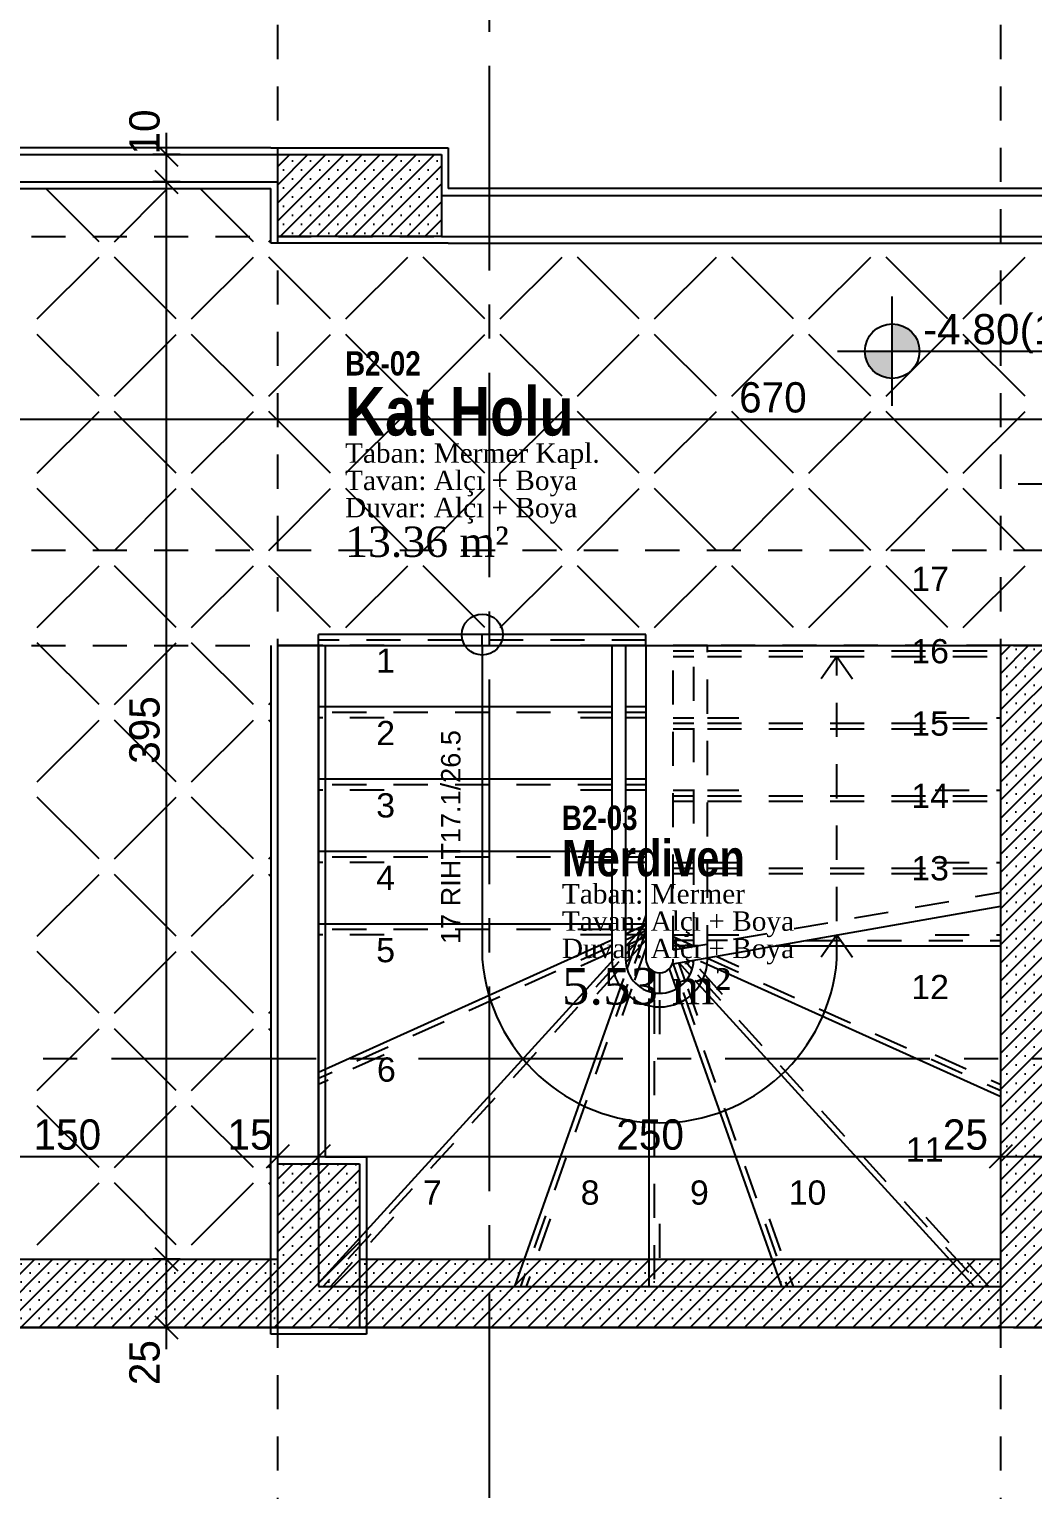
# Model space of a CAD drawing. Header units: metres. Extents: x -220 to 294, y -29 to 18.
# Drawn here: x -137.19 to -133.52, y -0.8 to 4.56 of the extents above; entities that cross this region are included whole.
import ezdxf

# ---------------------------------------------------------------- set-up
doc = ezdxf.new("R2010")
doc.units = ezdxf.units.M
doc.header["$MEASUREMENT"] = 0
doc.linetypes.add('CENTER2', pattern=[1.125, 0.75, -0.125, 0.125, -0.125])
doc.linetypes.add('HIDDEN2', pattern=[0.1875, 0.125, -0.0625])
for name, color, linetype in [('Aks', 7, 'Continuous'), ('Duvar', 7, 'Continuous'), ('Kolon', 7, 'Continuous'), ('Kot', 7, 'Continuous'), ('Mahal', 7, 'Continuous'), ('Mahal_Kenari', 7, 'Continuous'), ('Merdiven', 7, 'Continuous'), ('Olculendirme', 7, 'Continuous'), ('Panel', 7, 'Continuous'), ('Standart', 7, 'Continuous'), ('Tarama', 7, 'Continuous')]:
    doc.layers.add(name, color=color, linetype=linetype)
doc.styles.add('arial_1_18', font='arial.ttf', dxfattribs={"height": 0.2})
doc.styles.add('comic sans ms_1_18', font='comic.ttf', dxfattribs={"height": 0.2})
doc.styles.add('swis721 cn btbold_1_18', font='swisscb.ttf', dxfattribs={"height": 0.2})
doc.styles.add('times new roman tur_1_18', font='times.ttf', dxfattribs={"height": 0.2})

msp = doc.modelspace()

# ---------------------------------------------------------------- hatches: boundary and pattern name
at = {"layer": 'Kolon', "linetype": 'Continuous', "lineweight": -3}
h = msp.add_hatch(dxfattribs=at)
h.set_pattern_fill('SACNCR', color=47, scale=0.5, style=0)
h.paths.add_polyline_path([(-136.283, 3.8), (-136.283, 4.1), (-135.683, 4.1), (-135.683, 3.8)])
h = msp.add_hatch(dxfattribs=at)
h.set_pattern_fill('SACNCR', color=47, scale=0.5, style=0)
h.paths.add_polyline_path([(-136.283, 0.4), (-135.983, 0.4), (-135.983, -0.2), (-136.283, -0.2)])
at = {"layer": 'Kot', "linetype": 'Continuous', "lineweight": -3}
for points in [[(-133.9306, 3.3791), (-133.9312, 3.3903), (-133.9331, 3.4013), (-133.9362, 3.4121), (-133.9405, 3.4225), (-133.9459, 3.4323), (-133.9524, 3.4414), (-133.9598, 3.4498), (-133.9682, 3.4573), (-133.9773, 3.4638), (-133.9872, 3.4692), (-133.9975, 3.4735), (-134.0083, 3.4766), (-134.0194, 3.4785), (-134.0306, 3.4791), (-134.0306, 3.3791)], [(-134.1306, 3.3791), (-134.1299, 3.3679), (-134.128, 3.3568), (-134.1249, 3.3461), (-134.1206, 3.3357), (-134.1152, 3.3259), (-134.1087, 3.3167), (-134.1013, 3.3084), (-134.0929, 3.3009), (-134.0838, 3.2944), (-134.0739, 3.289), (-134.0636, 3.2847), (-134.0528, 3.2816), (-134.0417, 3.2797), (-134.0306, 3.2791), (-134.0306, 3.3791)]]:
    msp.add_hatch(color=216, dxfattribs=at).paths.add_polyline_path(points)
at = {"layer": 'Panel', "linetype": 'Continuous', "lineweight": -3}
h = msp.add_hatch(dxfattribs=at)
h.set_pattern_fill('SACNCR', color=59, scale=0.5, style=0)
h.paths.add_polyline_path([(-133.633, -0.2), (-133.633, 2.3), (-133.383, 2.3), (-133.383, -0.2)])
h = msp.add_hatch(dxfattribs=at)
h.set_pattern_fill('SACNCR', color=59, scale=0.5, style=0)
h.paths.add_polyline_path([(-136.283, -0.2), (-140.183, -0.2), (-140.183, 0.05), (-136.283, 0.05)])
h = msp.add_hatch(dxfattribs=at)
h.set_pattern_fill('SACNCR', color=59, scale=0.5, style=0)
h.paths.add_polyline_path([(-133.633, -0.2), (-135.983, -0.2), (-135.983, 0.05), (-133.633, 0.05)])

# ---------------------------------------------------------------- linework, layer by layer
at = {"layer": 'Aks', "color": 248, "linetype": 'HIDDEN2', "lineweight": -3}
for points in [[(-136.283, -3.65), (-136.283, 8.5)], [(-133.633, -3.65), (-133.633, 8.5)], [(-144.6105, 3.8), (-122.0698, 3.8)], [(-144.6105, 2.65), (-122.0739, 2.65)], [(-144.6105, 2.3), (-122.0752, 2.3)], [(-144.6105, -0.2), (-122.0842, -0.2)]]:
    msp.add_lwpolyline(points, dxfattribs=at)
at = {"layer": 'Duvar', "color": 187, "linetype": 'Continuous', "lineweight": -3}
for points in [[(-136.3081, 4.125), (-137.783, 4.125)], [(-137.758, 3.975), (-136.3081, 3.975)], [(-131.5581, 3.975), (-135.6579, 3.975)], [(-135.6579, 3.775), (-131.5581, 3.775)], [(-136.308, 2.3), (-136.308, 0.4251)], [(-136.108, 0.4251), (-136.108, 2.3)]]:
    msp.add_lwpolyline(points, dxfattribs=at)
at = {"layer": 'Duvar', "color": 166, "linetype": 'Continuous', "lineweight": -3}
for points in [[(-137.783, 4.1), (-136.283, 4.1)], [(-137.783, 4), (-136.283, 4)], [(-135.683, 3.95), (-131.533, 3.95)], [(-135.683, 3.8), (-131.533, 3.8)], [(-136.133, 2.3), (-136.283, 2.3)], [(-136.283, 0.4), (-136.283, 2.3)], [(-136.133, 0.4), (-136.133, 2.3)]]:
    msp.add_lwpolyline(points, dxfattribs=at)
at = {"layer": 'Kolon', "color": 187, "linetype": 'Continuous', "lineweight": -3}
for points in [[(-136.3081, 4.1251), (-135.6579, 4.1251)], [(-136.3081, 4.125), (-136.3081, 4.1251)], [(-135.6579, 4.1251), (-135.6579, 3.975)], [(-136.3081, 3.7749), (-136.3081, 3.975)], [(-135.6579, 3.7749), (-136.3081, 3.7749)], [(-135.6579, 3.775), (-135.6579, 3.7749)], [(-136.3081, -0.2251), (-136.3081, 0.4251)], [(-136.3081, 0.4251), (-136.308, 0.4251)], [(-136.108, 0.4251), (-135.9579, 0.4251)], [(-135.9579, 0.4251), (-135.9579, -0.2251)], [(-135.9579, -0.2251), (-136.3081, -0.2251)]]:
    msp.add_lwpolyline(points, dxfattribs=at)
at = {"layer": 'Kolon', "color": 177, "linetype": 'Continuous', "lineweight": -3}
for points in [[(-136.283, 3.8), (-136.283, 4.1)], [(-136.283, 4.1), (-135.683, 4.1)], [(-135.683, 4.1), (-135.683, 3.8)], [(-135.683, 3.8), (-136.283, 3.8)], [(-136.283, 0.4), (-135.983, 0.4)], [(-136.283, -0.2), (-136.283, 0.4)], [(-135.983, 0.4), (-135.983, -0.2)], [(-135.983, -0.2), (-136.283, -0.2)]]:
    msp.add_lwpolyline(points, dxfattribs=at)
at = {"layer": 'Kot', "color": 216, "linetype": 'Continuous', "lineweight": -3}
for points in [[(-134.0306, 3.1791), (-134.0306, 3.5791)], [(-134.2306, 3.3791), (-133.8306, 3.3791)], [(-133.8306, 3.3791), (-132.8097, 3.3791)], [(-133.5689, 2.8933), (-133.1689, 2.8933)]]:
    msp.add_lwpolyline(points, dxfattribs=at)
msp.add_circle((-134.0306, 3.3791), 0.1, dxfattribs=at)
at = {"layer": 'Mahal_Kenari', "color": 167, "linetype": 'Continuous', "lineweight": -3}
for points in [[(-136.283, 2.3), (-133.633, 2.3)], [(-136.133, 2.3), (-133.633, 2.3)]]:
    msp.add_lwpolyline(points, dxfattribs=at)
at = {"layer": 'Merdiven', "color": 47, "linetype": 'Continuous', "lineweight": -3}
for points in [[(-134.933, 2.34), (-136.133, 2.34)], [(-136.133, 2.3), (-136.133, 2.34)], [(-134.933, 2.3), (-134.933, 2.34)], [(-136.133, 2.3), (-136.133, 1.15)], [(-135.058, 2.3), (-135.058, 1.15)], [(-135.008, 2.3), (-135.058, 2.3)], [(-135.008, 2.3), (-135.008, 1.15)], [(-134.933, 2.3), (-134.933, 1.15)], [(-134.758, 2.3), (-134.708, 2.3)], [(-135.058, 2.0747), (-136.133, 2.0747)], [(-134.933, 2.0747), (-135.008, 2.0747)], [(-135.058, 1.8095), (-136.133, 1.8095)], [(-134.933, 1.8095), (-135.008, 1.8095)], [(-135.058, 1.5442), (-136.133, 1.5442)], [(-134.933, 1.5442), (-135.008, 1.5442)], [(-133.633, 1.15), (-133.633, 1.3447)], [(-134.933, 1.3114), (-135.0027, 1.1144)], [(-135.058, 1.2789), (-136.133, 1.2789)], [(-134.933, 1.2789), (-135.008, 1.2789)], [(-134.933, 1.2788), (-135.008, 1.1965)], [(-134.933, 1.2758), (-135.008, 1.2419)], [(-135.058, 1.2194), (-136.133, 0.7346)], [(-134.4598, 1.1989), (-133.633, 1.1989)], [(-135.0504, 1.15), (-136.133, -0.0382)], [(-136.133, 1.15), (-136.133, -0.05)], [(-134.8119, 1.1369), (-134.7719, 1.093)], [(-134.7334, 1.1431), (-133.633, 0.6469)], [(-133.633, -0.05), (-133.633, 1.15)], [(-135.0151, 1.0793), (-135.4144, -0.05)], [(-134.923, 1.12), (-134.923, 1.0318)], [(-134.8481, 1.1142), (-134.8222, 1.0409)], [(-134.7541, 1.0734), (-133.7305, -0.05)], [(-134.923, 1.0054), (-134.923, -0.05)], [(-134.8137, 1.017), (-134.4364, -0.05)], [(-136.133, -0.05), (-133.633, -0.05)]]:
    msp.add_lwpolyline(points, dxfattribs=at)
at = {"layer": 'Merdiven', "color": 47, "linetype": 'HIDDEN2', "lineweight": -3}
for points in [[(-134.933, 2.32), (-136.133, 2.32)], [(-135.893, 2.3), (-136.133, 2.3)], [(-135.058, 2.3), (-135.173, 2.3)], [(-134.933, 2.3), (-135.008, 2.3)], [(-134.833, 2.3), (-134.758, 2.3)], [(-134.758, 2.3), (-134.833, 2.3)], [(-134.833, 1.1839), (-134.833, 2.3)], [(-134.833, 2.28), (-134.758, 2.28)], [(-134.833, 2.26), (-134.758, 2.26)], [(-134.758, 1.1971), (-134.758, 2.3)], [(-134.758, 2.3), (-134.708, 2.3)], [(-134.708, 2.3), (-134.758, 2.3)], [(-134.708, 1.15), (-134.708, 2.3)], [(-134.708, 2.3), (-134.593, 2.3)], [(-133.633, 2.3), (-134.708, 2.3)], [(-134.708, 2.28), (-133.633, 2.28)], [(-134.708, 2.26), (-133.633, 2.26)], [(-133.873, 2.3), (-133.633, 2.3)], [(-133.633, 1.3955), (-133.633, 2.3)], [(-135.058, 2.0547), (-136.133, 2.0547)], [(-134.933, 2.0547), (-135.008, 2.0547)], [(-135.893, 2.0347), (-136.133, 2.0347)], [(-135.058, 2.0347), (-135.173, 2.0347)], [(-134.933, 2.0347), (-135.008, 2.0347)], [(-134.833, 2.0347), (-134.758, 2.0347)], [(-134.833, 2.0147), (-134.758, 2.0147)], [(-134.833, 1.9947), (-134.758, 1.9947)], [(-134.708, 2.0347), (-134.593, 2.0347)], [(-134.708, 2.0147), (-133.633, 2.0147)], [(-134.708, 1.9947), (-133.633, 1.9947)], [(-133.873, 2.0347), (-133.633, 2.0347)], [(-135.058, 1.7895), (-136.133, 1.7895)], [(-135.893, 1.7695), (-136.133, 1.7695)], [(-135.058, 1.7695), (-135.173, 1.7695)], [(-134.933, 1.7895), (-135.008, 1.7895)], [(-134.933, 1.7695), (-135.008, 1.7695)], [(-134.833, 1.7695), (-134.758, 1.7695)], [(-134.708, 1.7695), (-134.593, 1.7695)], [(-133.873, 1.7695), (-133.633, 1.7695)], [(-134.833, 1.7495), (-134.758, 1.7495)], [(-134.833, 1.7295), (-134.758, 1.7295)], [(-134.708, 1.7495), (-133.633, 1.7495)], [(-134.708, 1.7295), (-133.633, 1.7295)], [(-135.058, 1.5242), (-136.133, 1.5242)], [(-135.893, 1.5042), (-136.133, 1.5042)], [(-135.058, 1.5042), (-135.173, 1.5042)], [(-134.933, 1.5242), (-135.008, 1.5242)], [(-134.933, 1.5042), (-135.008, 1.5042)], [(-134.833, 1.5042), (-134.758, 1.5042)], [(-134.708, 1.5042), (-134.593, 1.5042)], [(-133.873, 1.5042), (-133.633, 1.5042)], [(-134.833, 1.4842), (-134.758, 1.4842)], [(-134.833, 1.4642), (-134.758, 1.4642)], [(-134.708, 1.4842), (-133.633, 1.4842)], [(-134.708, 1.4642), (-133.633, 1.4642)], [(-135.058, 1.2589), (-136.133, 1.2589)], [(-135.893, 1.2389), (-136.133, 1.2389)], [(-135.058, 1.2389), (-135.173, 1.2389)], [(-134.933, 1.2589), (-135.008, 1.2589)], [(-134.933, 1.2538), (-135.008, 1.22)], [(-134.933, 1.2491), (-135.008, 1.1668)], [(-134.933, 1.2389), (-135.008, 1.2389)], [(-134.933, 1.2319), (-135.008, 1.1981)], [(-134.933, 1.2515), (-134.991, 1.0873)], [(-134.833, 1.2389), (-134.758, 1.2389)], [(-134.758, 1.1981), (-134.833, 1.2319)], [(-134.708, 1.2389), (-134.593, 1.2389)], [(-133.873, 1.2389), (-133.633, 1.2389)], [(-135.058, 1.1974), (-136.133, 0.7127)], [(-134.933, 1.2194), (-135.0073, 1.1378)], [(-134.933, 1.1915), (-134.9768, 1.0676)], [(-134.8051, 1.1888), (-134.833, 1.2194)], [(-134.758, 1.2189), (-134.833, 1.2189)], [(-134.7915, 1.1912), (-134.833, 1.2099)], [(-134.758, 1.1989), (-134.833, 1.1989)], [(-134.8305, 1.1843), (-134.833, 1.1915)], [(-134.8284, 1.1847), (-134.833, 1.1897)], [(-134.8265, 1.1851), (-134.833, 1.188)], [(-134.6344, 1.2189), (-134.708, 1.2189)], [(-134.3464, 1.2189), (-133.633, 1.2189)], [(-135.0325, 1.14), (-136.1167, -0.05)], [(-135.058, 1.1755), (-135.173, 1.1237)], [(-134.833, 1.1315), (-134.8051, 1.0525)], [(-134.8136, 1.1366), (-134.7892, 1.0676)], [(-134.7886, 1.141), (-134.7636, 1.1135)], [(-134.7653, 1.1451), (-134.7587, 1.1378)], [(-134.708, 1.1536), (-133.633, 0.6688)], [(-134.6756, 1.1609), (-134.593, 1.1237)], [(-135.0286, 1.1145), (-135.1643, 0.9655)], [(-134.903, 1.1042), (-134.903, 1.0266)], [(-134.883, 1.1), (-134.883, 1.0252)], [(-134.7446, 1.0927), (-133.7034, -0.05)], [(-134.7374, 1.1145), (-134.6017, 0.9655)], [(-135.0014, 1.058), (-135.3932, -0.05)], [(-134.9861, 1.0413), (-135.0208, 0.9432)], [(-134.7963, 1.0277), (-134.4152, -0.05)], [(-134.7799, 1.0413), (-134.7452, 0.9432)], [(-134.903, 1.0015), (-134.903, -0.05)], [(-134.883, 1.0002), (-134.883, 0.87)], [(-135.893, 0.799), (-136.133, 0.6908)], [(-133.873, 0.799), (-133.633, 0.6908)], [(-135.8583, 0.2039), (-136.0897, -0.05)], [(-135.2842, 0.1983), (-135.372, -0.05)], [(-134.883, 0.18), (-134.883, -0.05)], [(-134.4818, 0.1983), (-134.394, -0.05)], [(-133.9077, 0.2039), (-133.6763, -0.05)]]:
    msp.add_lwpolyline(points, dxfattribs=at)
at = {"layer": 'Merdiven', "color": 251, "linetype": 'Continuous', "lineweight": -3}
for points in [[(-135.533, 2.3), (-135.533, 2.34)], [(-135.533, 2.3), (-135.533, 1.15)], [(-134.233, 2.26), (-134.2904, 2.1781)], [(-134.233, 2.26), (-134.1756, 2.1781)], [(-134.833, 1.1331), (-133.633, 1.3447)], [(-134.233, 1.2389), (-134.2904, 1.157)], [(-134.233, 1.2389), (-134.1756, 1.157)], [(-134.233, 1.15), (-134.233, 1.2389)]]:
    msp.add_lwpolyline(points, dxfattribs=at)
at = {"layer": 'Merdiven', "color": 251, "linetype": 'HIDDEN2', "lineweight": -3}
for points in [[(-134.233, 1.2897), (-134.233, 2.26)], [(-134.833, 1.1839), (-133.633, 1.3955)]]:
    msp.add_lwpolyline(points, dxfattribs=at)
at = {"layer": 'Merdiven', "color": 59, "linetype": 'Continuous', "lineweight": -3}
msp.add_lwpolyline([(-127.0342, -0.2), (-141.6342, -0.2)], dxfattribs=at)
at = {"layer": 'Merdiven', "color": 251, "linetype": 'Continuous', "lineweight": -3}
msp.add_circle((-135.533, 2.34), 0.075, dxfattribs=at)
msp.add_arc((-134.883, 1.2021), 0.6521, 184.5812, 355.4188, dxfattribs=at)
at = {"layer": 'Merdiven', "color": 47, "linetype": 'Continuous', "lineweight": -3}
for radius, end in [(0.175, 0), (0.125, 358.3236), (0.05, 0)]:
    msp.add_arc((-134.883, 1.15), radius, 180, end, dxfattribs=at)
at = {"layer": 'Olculendirme', "color": 47, "linetype": 'Continuous', "lineweight": -3}
for points in [[(-136.6908, -0.28), (-136.6908, 4.18)], [(-136.6408, 4.1), (-136.7408, 4.1)], [(-136.6408, 4), (-136.7408, 4)], [(-140.763, 3.1293), (-122.0166, 3.1293)], [(-136.283, 0.3766), (-136.283, 0.4766)], [(-136.133, 0.3766), (-136.133, 0.4766)], [(-133.633, 0.3766), (-133.633, 0.4766)], [(-140.763, 0.4266), (-122.0166, 0.4266)], [(-136.6408, 0.05), (-136.7408, 0.05)], [(-136.6408, -0.2), (-136.7408, -0.2)]]:
    msp.add_lwpolyline(points, dxfattribs=at)
at = {"layer": 'Olculendirme', "color": 59, "linetype": 'Continuous', "lineweight": -3}
for points in [[(-136.7332, 4.1424), (-136.6484, 4.0576)], [(-136.7332, 4.0424), (-136.6484, 3.9576)], [(-136.2406, 0.469), (-136.3254, 0.3842)], [(-136.0906, 0.469), (-136.1754, 0.3842)], [(-133.5906, 0.469), (-133.6754, 0.3842)], [(-136.7332, 0.0924), (-136.6484, 0.0076)], [(-136.7332, -0.1576), (-136.6484, -0.2424)]]:
    msp.add_lwpolyline(points, dxfattribs=at)
at = {"layer": 'Panel', "color": 177, "linetype": 'Continuous', "lineweight": -3}
for points in [[(-133.383, 2.3), (-133.633, 2.3)], [(-133.633, -0.2), (-133.633, 2.3)], [(-140.183, 0.05), (-136.283, 0.05)], [(-135.983, 0.05), (-133.633, 0.05)], [(-140.183, -0.2), (-136.283, -0.2)], [(-135.983, -0.2), (-133.633, -0.2)], [(-133.383, -0.2), (-133.633, -0.2)]]:
    msp.add_lwpolyline(points, dxfattribs=at)
at = {"layer": 'Standart', "color": 250, "linetype": 'CENTER2', "lineweight": -3}
for points in [[(-135.506, -4.2), (-135.506, 9.6029)], [(-141.3924, 0.7855), (-121.483, 0.7855)]]:
    msp.add_lwpolyline(points, dxfattribs=at)
at = {"layer": 'Tarama', "color": 133, "linetype": 'Continuous', "lineweight": -3}
for points in [[(-136.9378, 3.7802), (-137.1325, 3.975)], [(-136.8812, 3.7802), (-136.6864, 3.975)], [(-136.3721, 3.7802), (-136.5668, 3.975)], [(-136.3155, 3.7802), (-136.308, 3.7877)], [(-137.164, 3.4974), (-136.9378, 3.7237)], [(-136.6549, 3.4974), (-136.8812, 3.7237)], [(-136.5983, 3.4974), (-136.3721, 3.7237)], [(-136.0892, 3.4974), (-136.3155, 3.7237)], [(-136.0327, 3.4974), (-135.8064, 3.7237)], [(-135.5235, 3.4974), (-135.7498, 3.7237)], [(-135.467, 3.4974), (-135.2407, 3.7237)], [(-134.9579, 3.4974), (-135.1841, 3.7237)], [(-134.9013, 3.4974), (-134.675, 3.7237)], [(-134.3922, 3.4974), (-134.6184, 3.7237)], [(-134.3356, 3.4974), (-134.1093, 3.7237)], [(-133.8265, 3.4974), (-134.0527, 3.7237)], [(-133.7699, 3.4974), (-133.5436, 3.7237)], [(-136.9378, 3.2146), (-137.164, 3.4408)], [(-136.8812, 3.2146), (-136.6549, 3.4408)], [(-136.3721, 3.2146), (-136.5983, 3.4408)], [(-136.3155, 3.2146), (-136.0892, 3.4408)], [(-135.8064, 3.2146), (-136.0327, 3.4408)], [(-135.7498, 3.2146), (-135.5235, 3.4408)], [(-135.2407, 3.2146), (-135.467, 3.4408)], [(-135.1841, 3.2146), (-134.9579, 3.4408)], [(-134.675, 3.2146), (-134.9013, 3.4408)], [(-134.6184, 3.2146), (-134.3922, 3.4408)], [(-134.1093, 3.2146), (-134.3356, 3.4408)], [(-134.0527, 3.2146), (-133.8265, 3.4408)], [(-133.5436, 3.2146), (-133.7699, 3.4408)], [(-137.164, 2.9317), (-136.9378, 3.158)], [(-136.6549, 2.9317), (-136.8812, 3.158)], [(-136.5983, 2.9317), (-136.3721, 3.158)], [(-136.0892, 2.9317), (-136.3155, 3.158)], [(-136.0327, 2.9317), (-135.8064, 3.158)], [(-135.5235, 2.9317), (-135.7498, 3.158)], [(-135.467, 2.9317), (-135.2407, 3.158)], [(-134.9579, 2.9317), (-135.1841, 3.158)], [(-134.9013, 2.9317), (-134.675, 3.158)], [(-134.3922, 2.9317), (-134.6184, 3.158)], [(-134.3356, 2.9317), (-134.1093, 3.158)], [(-133.8265, 2.9317), (-134.0527, 3.158)], [(-133.7699, 2.9317), (-133.5436, 3.158)], [(-136.9378, 2.6489), (-137.164, 2.8751)], [(-136.8812, 2.6489), (-136.6549, 2.8751)], [(-136.3721, 2.6489), (-136.5983, 2.8751)], [(-136.3155, 2.6489), (-136.0892, 2.8751)], [(-135.8064, 2.6489), (-136.0327, 2.8751)], [(-135.7498, 2.6489), (-135.5235, 2.8751)], [(-135.2407, 2.6489), (-135.467, 2.8751)], [(-135.1841, 2.6489), (-134.9579, 2.8751)], [(-134.675, 2.6489), (-134.9013, 2.8751)], [(-134.6184, 2.6489), (-134.3922, 2.8751)], [(-134.1093, 2.6489), (-134.3356, 2.8751)], [(-134.0527, 2.6489), (-133.8265, 2.8751)], [(-133.5436, 2.6489), (-133.7699, 2.8751)], [(-137.164, 2.366), (-136.9378, 2.5923)], [(-136.6549, 2.366), (-136.8812, 2.5923)], [(-136.5983, 2.366), (-136.3721, 2.5923)], [(-136.0892, 2.366), (-136.3155, 2.5923)], [(-136.0327, 2.366), (-135.8064, 2.5923)], [(-135.5235, 2.366), (-135.7498, 2.5923)], [(-135.467, 2.366), (-135.2407, 2.5923)], [(-134.9579, 2.366), (-135.1841, 2.5923)], [(-134.9013, 2.366), (-134.675, 2.5923)], [(-134.3922, 2.366), (-134.6184, 2.5923)], [(-134.3356, 2.366), (-134.1093, 2.5923)], [(-133.8265, 2.366), (-134.0527, 2.5923)], [(-133.7699, 2.366), (-133.5436, 2.5923)], [(-136.9378, 2.0832), (-137.164, 2.3095)], [(-136.8812, 2.0832), (-136.6549, 2.3095)], [(-136.3721, 2.0832), (-136.5983, 2.3095)], [(-136.3155, 2.0832), (-136.308, 2.0907)], [(-137.164, 1.8003), (-136.9378, 2.0266)], [(-136.6549, 1.8003), (-136.8812, 2.0266)], [(-136.5983, 1.8003), (-136.3721, 2.0266)], [(-136.308, 2.0191), (-136.3155, 2.0266)], [(-136.9378, 1.5175), (-137.164, 1.7438)], [(-136.8812, 1.5175), (-136.6549, 1.7438)], [(-136.3721, 1.5175), (-136.5983, 1.7438)], [(-136.3155, 1.5175), (-136.308, 1.525)], [(-137.164, 1.2347), (-136.9378, 1.4609)], [(-136.6549, 1.2347), (-136.8812, 1.4609)], [(-136.5983, 1.2347), (-136.3721, 1.4609)], [(-136.308, 1.4534), (-136.3155, 1.4609)], [(-136.9378, 0.9518), (-137.164, 1.1781)], [(-136.8812, 0.9518), (-136.6549, 1.1781)], [(-136.3721, 0.9518), (-136.5983, 1.1781)], [(-136.3155, 0.9518), (-136.308, 0.9593)], [(-137.164, 0.669), (-136.9378, 0.8952)], [(-136.6549, 0.669), (-136.8812, 0.8952)], [(-136.5983, 0.669), (-136.3721, 0.8952)], [(-136.308, 0.8877), (-136.3155, 0.8952)], [(-136.9378, 0.3861), (-137.164, 0.6124)], [(-136.8812, 0.3861), (-136.6549, 0.6124)], [(-136.3721, 0.3861), (-136.5983, 0.6124)], [(-136.3155, 0.3861), (-136.308, 0.3936)], [(-137.164, 0.1033), (-136.9378, 0.3296)], [(-136.6549, 0.1033), (-136.8812, 0.3296)], [(-136.5983, 0.1033), (-136.3721, 0.3296)], [(-136.308, 0.3221), (-136.3155, 0.3296)]]:
    msp.add_lwpolyline(points, dxfattribs=at)

# ---------------------------------------------------------------- texts
at = {"layer": 'Kot', "color": 19, "linetype": 'Continuous', "lineweight": -3, "style": 'arial_1_18'}
msp.add_text('-4.80(162.15)', height=0.111111, dxfattribs=at).set_placement((-133.9177, 3.4041))
at = {"layer": 'Mahal', "color": 15, "linetype": 'Continuous', "lineweight": -3, "style": 'swis721 cn btbold_1_18'}
for s, height, p in [('B2-02', 0.08889, (-136.036, 3.2899)), ('Kat Holu', 0.17778, (-136.036, 3.0699)), ('B2-03', 0.08889, (-135.2412, 1.624)), ('Merdiven', 0.13333, (-135.2412, 1.454))]:
    msp.add_text(s, height=height, dxfattribs=at).set_placement(p)
at = {"layer": 'Mahal', "color": 58, "linetype": 'Continuous', "lineweight": -3, "style": 'times new roman tur_1_18'}
for s, p in [('Taban: Mermer Kapl.', (-136.036, 2.9699)), ('Tavan: Alçı + Boya', (-136.036, 2.8699)), ('Duvar: Alçı + Boya', (-136.036, 2.7699)), ('Taban: Mermer', (-135.2412, 1.354)), ('Tavan: Alçı + Boya', (-135.2412, 1.254)), ('Duvar: Alçı + Boya', (-135.2412, 1.154))]:
    msp.add_text(s, height=0.071111, dxfattribs=at).set_placement(p)
at = {"layer": 'Mahal', "color": 38, "linetype": 'Continuous', "lineweight": -3, "style": 'times new roman tur_1_18'}
for s, height, p in [('13.36 m²', 0.11111, (-136.036, 2.6249)), ('5.53 m²', 0.13333, (-135.2412, 0.984))]:
    msp.add_text(s, height=height, dxfattribs=at).set_placement(p)
at = {"layer": 'Merdiven', "color": 18, "linetype": 'Continuous', "lineweight": -3, "style": 'arial_1_18'}
for s, height, p in [('17', 0.08889, (-133.9607, 2.5)), ('16', 0.08889, (-133.9607, 2.2347)), ('1', 0.0889, (-135.9218, 2.2)), ('15', 0.08889, (-133.9607, 1.9695)), ('2', 0.0889, (-135.9218, 1.9347)), ('14', 0.08889, (-133.9607, 1.7042)), ('3', 0.0889, (-135.9218, 1.6695)), ('13', 0.08889, (-133.9607, 1.4389)), ('4', 0.0889, (-135.9218, 1.4042)), ('5', 0.0889, (-135.9218, 1.1389)), ('12', 0.08889, (-133.9607, 1.0035)), ('6', 0.0889, (-135.9191, 0.701)), ('11', 0.08889, (-133.9806, 0.408)), ('7', 0.0889, (-135.7507, 0.25)), ('8', 0.0889, (-135.1724, 0.25)), ('9', 0.0889, (-134.7718, 0.25)), ('10', 0.08889, (-134.4101, 0.25))]:
    msp.add_text(s, height=height, dxfattribs=at).set_placement(p)
at = {"layer": 'Merdiven', "color": 59, "linetype": 'Continuous', "lineweight": -3, "style": 'arial_1_18'}
msp.add_text('17 RIHT17.1/26.5', height=0.071111, rotation=450, dxfattribs=at).set_placement((-135.613, 1.2057))
at = {"layer": 'Olculendirme', "color": 19, "linetype": 'Continuous', "lineweight": -3, "style": 'comic sans ms_1_18'}
for s, p in [('10', (-136.7158, 4.1)), ('395', (-136.7158, 1.8662)), ('25', (-136.7158, -0.4118))]:
    msp.add_text(s, height=0.11111, rotation=90, dxfattribs=at).set_placement(p)
for s, p in [('670', (-134.5918, 3.1543)), ('150', (-137.1779, 0.4516)), ('15', (-136.467, 0.4516)), ('250', (-135.0418, 0.4516)), ('25', (-133.8448, 0.4516))]:
    msp.add_text(s, height=0.11111, dxfattribs=at).set_placement(p)

doc.saveas('drawing.dxf')
